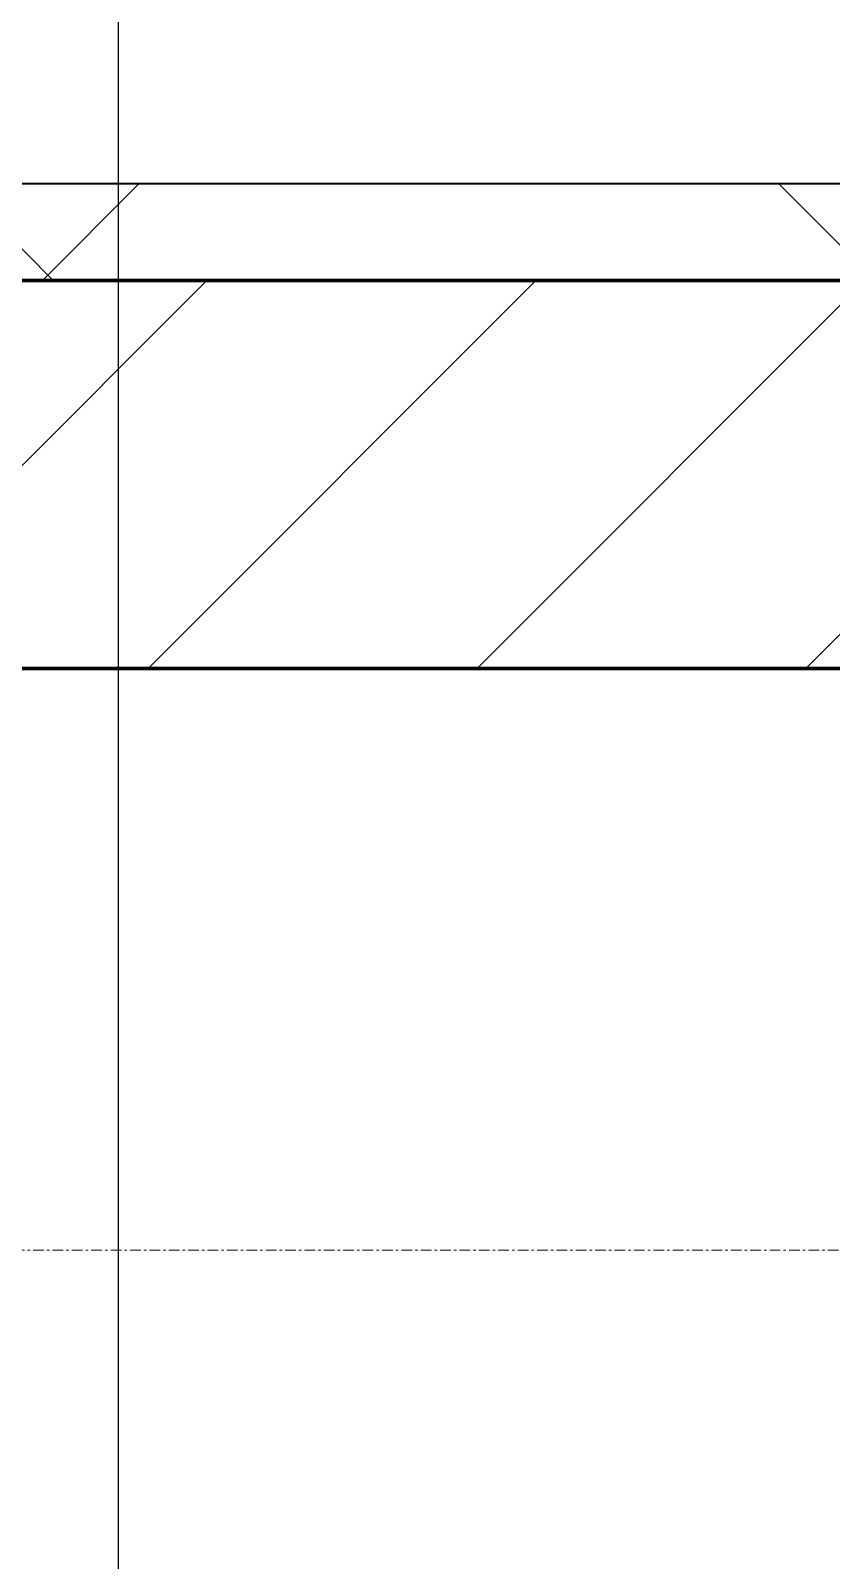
# Model space of a CAD drawing. Header units: millimetres. Extents: x -853432 to -773672, y -18171 to 22484.
# Drawn here: x -829869 to -829456, y -4481 to -3692 of the extents above; entities that cross this region are included whole.
import ezdxf
from ezdxf.xclip import XClip

# ---------------------------------------------------------------- set-up
doc = ezdxf.new("R2010")
doc.units = ezdxf.units.MM
doc.header["$XCLIPFRAME"] = 0
doc.linetypes.add('DPA_Grid _ Level 100', pattern=[10, 5.5, -1.6, 1.3, -1.6])
for name, color, linetype, lineweight in [('A-ANNO-NOTE', 3, 'Continuous', 25), ('A-GLAZ-CURT', 2, 'Continuous', 9), ('A-WALL', 5, 'Continuous', 35), ('A-WALL-FNSH', 2, 'Continuous', 35), ('A-WALL-PATT', 1, 'Continuous', 35), ('S-GRID', 251, 'Continuous', 9)]:
    doc.layers.add(name, color=color, linetype=linetype, lineweight=lineweight)
doc.layers.add('A11_ALU.SOLID SHEET', color=2, linetype='Continuous')

# ---------------------------------------------------------------- blocks, each defined once
blk = doc.blocks.new('*U2464')
at = {"layer": 'S-GRID', "linetype": 'DPA_Grid _ Level 100'}
blk.add_line((57000, -7900), (-16649.52, -7900), dxfattribs=at)
blk = doc.blocks.new('PPLS-PP19_Custom Tile Pattern - Custom Tile Pattern-V95-4251-01 ENLARGED CONCOURSE LEVEL - REFLECTED CEILING PLAN - SHEET 2')
at = {"layer": 'A-GLAZ-CURT'}
for p, q in [((-300, 0), (300, 0)), ((300, 0), (-300, 0)), ((195.99, 0), (213.31, 0)), ((213.31, 0), (195.99, 0)), ((230.06, 0), (300, 0)), ((-300, -50), (300, -50)), ((300, -50), (-300, -50))]:
    blk.add_line(p, q, dxfattribs=at)
for points, knots in [([(76.63, 0), (74.8, 0), (67.65, 0), (53.52, 0), (37, 0), (24.07, 0), (12.82, 0), (-2.9, 0), (-20.62, 0), (-32.81, 0), (-44.85, 0), (-51.43, 0), (-51.79, 0)], [-3095.572228, -3095.572228, -3095.572228, -3095.572228, -2950.589685, -2634.532728, -2313.748533, -2106.613311, -1925.670641, -1617.263037, -1290.787923, -1039.307308, -819.71621, -644.910881, -644.910881, -644.910881, -644.910881]), ([(-50.66, 0), (-50.05, 0), (-46.74, 0), (-30.79, 0), (-18.03, 0), (8.61, 0), (15.02, 0), (22.91, 0), (31, 0), (39.04, 0), (51.19, 0), (58.74, 0), (61.34, 0), (61.45, 0)], [-3606.657891, -3606.657891, -3606.657891, -3606.657891, -3546.54457, -3315.260113, -2864.387349, -2439.246196, -2084.094819, -1956.422387, -1818.904206, -1645.594513, -1443.202566, -1228.752106, -1120.932285, -1120.932285, -1120.932285, -1120.932285]), ([(31.18, 0), (25.97, 0), (11.99, 0), (-16.51, 0), (-38.67, 0), (-50.62, 0)], [-4496.803627, -4496.803627, -4496.803627, -4496.803627, -4222.080604, -3745.412743, -3002.834868, -3002.834868, -3002.834868, -3002.834868]), ([(-36.78, 0), (-32.43, 0), (-19.22, 0), (8.83, 0), (43.36, 0), (70.92, 0), (82.12, 0), (83.66, 0)], [-6191.144455, -6191.144455, -6191.144455, -6191.144455, -5862.463379, -5340.621928, -4573.028122, -4094.177415, -3869.465285, -3869.465285, -3869.465285, -3869.465285]), ([(30.82, 0), (29.27, 0), (20.14, 0), (3.54, 0), (-16.58, 0), (-34.76, 0), (-36.04, 0)], [-10462.034656, -10462.034656, -10462.034656, -10462.034656, -10363.088938, -9884.23066, -9424.652049, -9182.880979, -9182.880979, -9182.880979, -9182.880979]), ([(70.61, 0), (66.16, 0), (55.8, 0), (39.61, 0), (24.74, 0), (2.64, 0), (-17.84, 0), (-30.57, 0), (-31.82, 0), (-32, 0)], [-4647.237329, -4647.237329, -4647.237329, -4647.237329, -4326.416877, -4098.545751, -3766.694881, -3333.063701, -2994.501669, -2698.150104, -2614.070998, -2614.070998, -2614.070998, -2614.070998]), ([(-30.52, 0), (-27.11, 0), (-17.83, 0), (5.99, 0), (22.06, 0), (37.44, 0), (45.92, 0), (57.76, 0), (64.47, 0), (72.74, 0), (75.22, 0), (76.03, 0), (76.21, 0)], [-2323.618664, -2323.618664, -2323.618664, -2323.618664, -2142.497158, -1716.209403, -1206.526904, -1089.329421, -901.315459, -753.071572, -495.328968, -421.953223, -334.951786, -290.452333, -290.452333, -290.452333, -290.452333]), ([(-28.57, 0), (-26.93, 0), (-20.29, 0), (-11.45, 0), (2.08, 0), (13.15, 0), (21.24, 0), (24.62, 0), (24.72, 0), (24.72, 0)], [-5361.429781, -5361.429781, -5361.429781, -5361.429781, -5261.36855, -5050.479954, -4785.90057, -4596.498881, -4445.288762, -4384.376941, -4376.041937, -4376.041937, -4376.041937, -4376.041937]), ([(-15.19, 0), (-13.07, 0), (7.48, 0), (42.82, 0), (88.72, 0), (120.63, 0), (138.28, 0), (138.53, 0)], [-461.142613, -461.142613, -461.142613, -461.142613, -429.606584, -390.253598, -346.313304, -291.370682, -290.5735, -290.5735, -290.5735, -290.5735]), ([(-2.63, 0), (-2.47, 0), (-1.22, 0), (4.92, 0), (13.31, 0), (17.08, 0), (17.98, 0)], [-226.825321, -226.825321, -226.825321, -226.825321, -220.269177, -206.416616, -198.214427, -195.53907, -195.53907, -195.53907, -195.53907]), ([(87.27, 0), (77.57, 0), (60.11, 0), (35.84, 0), (12, 0), (3.08, 0), (-1.67, 0), (-2.25, 0)], [-359.361988, -359.361988, -359.361988, -359.361988, -330.153101, -307.516438, -285.83788, -246.234814, -234.646884, -234.646884, -234.646884, -234.646884]), ([(18.32, 0), (17.62, 0), (14.14, 0), (10.8, 0), (9.63, 0)], [-4154.066291, -4154.066291, -4154.066291, -4154.066291, -4080.000647, -3772.857994, -3772.857994, -3772.857994, -3772.857994]), ([(18.28, 0), (19.29, 0), (24.27, 0), (25.66, 0), (26.12, 0)], [-5694.442793, -5694.442793, -5694.442793, -5694.442793, -5554.232259, -5302.431367, -5302.431367, -5302.431367, -5302.431367]), ([(87.28, 0), (85.81, 0), (81.99, 0), (74.4, 0), (62.26, 0), (51.85, 0), (43.81, 0), (29.53, 0), (20.83, 0), (18.96, 0), (18.3, 0)], [-7276.545066, -7276.545066, -7276.545066, -7276.545066, -7135.649961, -6924.452779, -6738.82075, -6548.303034, -6314.283804, -6135.05769, -5972.647715, -5841.702308, -5841.702308, -5841.702308, -5841.702308]), ([(24.69, 0), (24.54, 0), (22.1, 0), (20.07, 0), (18.77, 0)], [-4368.572414, -4368.572414, -4368.572414, -4368.572414, -4306.476363, -4170.000941, -4170.000941, -4170.000941, -4170.000941]), ([(27.44, 0), (27.9, 0), (29.54, 0), (38.07, 0), (53.39, 0), (71.67, 0), (84.83, 0), (85.48, 0), (87.07, 0), (87.16, 0)], [-5037.309798, -5037.309798, -5037.309798, -5037.309798, -4887.603822, -4705.298446, -4353.683244, -3960.84581, -3759.045785, -3336.541051, -3314.019604, -3314.019604, -3314.019604, -3314.019604]), ([(27.89, 0), (29.09, 0), (33.4, 0), (48.37, 0), (66.65, 0), (80.2, 0), (86.3, 0)], [-147.777612, -147.777612, -147.777612, -147.777612, -135.792042, -118.513713, -97.899267, -79.87979, -79.87979, -79.87979, -79.87979]), ([(53.18, 0), (53.06, 0), (52.22, 0), (44.99, 0), (36.46, 0), (30.82, 0)], [-622.740158, -622.740158, -622.740158, -622.740158, -566.066452, -360.610861, 0, 0, 0, 0]), ([(136.44, 0), (121.66, 0), (86.93, 0), (51.16, 0), (31.18, 0)], [-106.750556, -106.750556, -106.750556, -106.750556, -59.610984, 0, 0, 0, 0]), ([(168.37, 0), (167.68, 0), (162.47, 0), (147.02, 0), (109.77, 0), (76.86, 0), (57.82, 0), (46.51, 0), (41.18, 0), (36.02, 0), (35.54, 0), (35.54, 0)], [-543.375029, -543.375029, -543.375029, -543.375029, -530.793311, -458.593899, -401.860199, -357.622665, -341.267687, -334.000314, -326.15566, -319.318397, -317.489778, -317.489778, -317.489778, -317.489778]), ([(36.29, 0), (37.77, 0), (48.82, 0), (64.79, 0), (95.91, 0), (124.45, 0), (132.42, 0), (134.6, 0)], [-314.598523, -314.598523, -314.598523, -314.598523, -305.899624, -287.17622, -249.500363, -194.761443, -152.241002, -152.241002, -152.241002, -152.241002]), ([(61.47, 0), (61.47, 0), (61.21, 0), (54.61, 0), (53.71, 0), (53.56, 0)], [-1113.311073, -1113.311073, -1113.311073, -1113.311073, -1096.402191, -891.204116, -747.28819, -747.28819, -747.28819, -747.28819]), ([(76.22, 0), (75.58, 0), (73.64, 0), (71.05, 0), (70.61, 0)], [-193.634889, -193.634889, -193.634889, -193.634889, -31.537676, 0, 0, 0, 0]), ([(87.28, 0), (92.39, 0), (105.41, 0), (116.36, 0), (128.63, 0), (128.95, 0)], [-78.919079, -78.919079, -78.919079, -78.919079, -63.759246, -39.050993, -35.895543, -35.895543, -35.895543, -35.895543]), ([(103.09, 0), (101.08, 0), (95.97, 0), (90.81, 0), (87.7, 0)], [-375.435014, -375.435014, -375.435014, -375.435014, -369.147452, -359.791889, -359.791889, -359.791889, -359.791889]), ([(114.39, 0), (114.2, 0), (112.08, 0), (105.42, 0), (94.47, 0), (90.23, 0), (87.73, 0)], [-8148.58938, -8148.58938, -8148.58938, -8148.58938, -8105.191388, -7723.759874, -7531.75727, -7290.843129, -7290.843129, -7290.843129, -7290.843129]), ([(94.4, 0), (94.4, 0), (94.64, 0), (99.11, 0), (108.97, 0), (120.79, 0), (139.94, 0), (163.31, 0), (185.23, 0), (193.62, 0), (194.69, 0), (194.79, 0)], [-2348.345796, -2348.345796, -2348.345796, -2348.345796, -2310.419338, -2233.599744, -2052.234781, -1843.028543, -1530.39897, -1095.004608, -529.74427, -295.064701, -265.121568, -265.121568, -265.121568, -265.121568]), ([(129.02, 0), (129.02, 0), (124.41, 0), (122.35, 0), (114.96, 0), (108.04, 0), (103.09, 0)], [-35.386604, -35.386604, -35.386604, -35.386604, -31.430235, -22.807238, -15.488593, 0, 0, 0, 0]), ([(157.9, 0), (156.77, 0), (151.67, 0), (143.29, 0), (134.04, 0), (126.24, 0), (118.6, 0), (114.23, 0), (111.98, 0), (105.66, 0), (105.23, 0), (105.23, 0)], [-10292.955006, -10292.955006, -10292.955006, -10292.955006, -10098.273015, -9847.788484, -9677.714971, -9567.007022, -9453.21225, -9220.200448, -9012.77275, -8966.157302, -8929.495943, -8929.495943, -8929.495943, -8929.495943]), ([(105.26, 0), (105.52, 0), (111.01, 0), (112.65, 0), (113.59, 0)], [-8920.561005, -8920.561005, -8920.561005, -8920.561005, -8814.835624, -8577.462505, -8577.462505, -8577.462505, -8577.462505]), ([(128.58, 0), (128.8, 0), (130.16, 0), (139.26, 0), (152.67, 0), (161.24, 0), (162.19, 0), (162.75, 0)], [-633.326174, -633.326174, -633.326174, -633.326174, -627.736123, -618.981161, -602.094757, -592.980799, -581.414464, -581.414464, -581.414464, -581.414464]), ([(137.1, 0), (136, 0), (133.64, 0), (129.87, 0), (129.11, 0)], [-670.405967, -670.405967, -670.405967, -670.405967, -651.020627, -640.742133, -640.742133, -640.742133, -640.742133]), ([(193.8, 0), (193.33, 0), (190.11, 0), (183.13, 0), (171, 0), (161.95, 0), (161.28, 0), (158.35, 0), (157.85, 0), (157.77, 0)], [-11665.349007, -11665.349007, -11665.349007, -11665.349007, -11565.880756, -11105.624034, -10839.086983, -10768.332124, -10666.779182, -10580.760289, -10550.278881, -10550.278881, -10550.278881, -10550.278881]), ([(300, 0), (286.53, 0), (254.22, 0), (207.11, 0), (177.41, 0), (159.34, 0), (158.33, 0), (158.3, 0)], [-285.253232, -285.253232, -285.253232, -285.253232, -244.693688, -187.987675, -143.776725, -129.632772, -123.352749, -123.352749, -123.352749, -123.352749]), ([(159.07, 0), (159.13, 0), (160.84, 0), (165.21, 0), (174.15, 0), (185.98, 0), (208.82, 0), (219.42, 0), (230.06, 0)], [-115.643202, -115.643202, -115.643202, -115.643202, -114.681583, -87.660824, -65.295536, -41.623857, -24.459831, 0, 0, 0, 0]), ([(162.75, 0), (165.4, 0), (170.91, 0), (172.61, 0), (172.61, 0)], [-111.264224, -111.264224, -111.264224, -111.264224, -56.742688, -19.085662, -19.085662, -19.085662, -19.085662]), ([(247.1, 0), (246.76, 0), (245.04, 0), (238.34, 0), (226.56, 0), (221.1, 0), (200.27, 0), (182.99, 0), (174.27, 0), (169.67, 0), (168.99, 0)], [-9649.085549, -9649.085549, -9649.085549, -9649.085549, -9581.591397, -9406.094246, -9221.510254, -9016.44624, -8717.832359, -8253.978395, -8152.463617, -8069.855175, -8069.855175, -8069.855175, -8069.855175]), ([(215.22, 0), (214.62, 0), (210.55, 0), (203.98, 0), (187.54, 0), (175.3, 0), (169.49, 0)], [-203.825446, -203.825446, -203.825446, -203.825446, -198.527383, -184.406837, -162.427601, -142.916156, -142.916156, -142.916156, -142.916156]), ([(171.51, 0), (176.48, 0), (193.23, 0), (201.73, 0), (208.81, 0), (213.9, 0), (241.96, 0), (266.73, 0), (281.71, 0), (291.71, 0), (296.52, 0), (297.86, 0), (298.09, 0)], [-7971.819559, -7971.819559, -7971.819559, -7971.819559, -7784.112253, -7606.717214, -7289.299508, -7042.621073, -6582.165592, -6068.460911, -5766.029927, -5566.724884, -5280.360606, -5199.253518, -5199.253518, -5199.253518, -5199.253518]), ([(172.07, 0), (177.66, 0), (187.87, 0), (201.08, 0), (207.47, 0), (213.96, 0), (215.11, 0)], [-255.364076, -255.364076, -255.364076, -255.364076, -237.955587, -223.92608, -215.862851, -208.75215, -208.75215, -208.75215, -208.75215]), ([(219.9, 0), (220.86, 0), (222.6, 0), (224.69, 0), (225, 0)], [-10670.940496, -10670.940496, -10670.940496, -10670.940496, -10511.382485, -10485.148688, -10485.148688, -10485.148688, -10485.148688]), ([(225.15, 0), (231.58, 0), (242.27, 0), (246.54, 0), (246.96, 0)], [-10480.755276, -10480.755276, -10480.755276, -10480.755276, -9925.173265, -9834.877357, -9834.877357, -9834.877357, -9834.877357]), ([(300, 0), (288.22, 0), (262, 0), (235.69, 0), (226.17, 0), (225.84, 0)], [-12528.858583, -12528.858583, -12528.858583, -12528.858583, -11905.454923, -11162.864862, -11135.420018, -11135.420018, -11135.420018, -11135.420018]), ([(284.76, 0), (284.76, 0), (285.09, 0), (287.47, 0), (293.59, 0), (297.76, 0), (300, 0)], [-4110.630118, -4110.630118, -4110.630118, -4110.630118, -4053.389046, -3959.664717, -3862.421465, -3746.95702, -3746.95702, -3746.95702, -3746.95702]), ([(297.38, 0), (295.84, 0), (291.62, 0), (285.38, 0), (284.87, 0)], [-4803.172655, -4803.172655, -4803.172655, -4803.172655, -4358.271401, -4143.037883, -4143.037883, -4143.037883, -4143.037883])]:
    blk.add_open_spline(points, degree=3, knots=knots, dxfattribs=at)
for points in [[(18.4, 0), (20.87, 0), (23.11, 0), (24.49, 0)], [(24.49, 0), (25.23, 0), (25.72, 0), (26.04, 0)], [(80.35, 0), (79.57, 0), (78.27, 0), (76.63, 0)], [(84.06, 0), (83.48, 0), (82.41, 0), (81.72, 0)], [(87.26, 0), (89.24, 0), (92.61, 0), (94.33, 0)], [(168.74, 0), (168.74, 0), (169.81, 0), (171.51, 0)], [(195.11, 0), (194.91, 0), (194.44, 0), (193.8, 0)], [(225.11, 0), (222.09, 0), (219.79, 0), (219.02, 0)]]:
    blk.add_open_spline(points, degree=3, dxfattribs=at)
blk = doc.blocks.new('PPLS-PP19_Custom Tile Pattern - Custom Tile Pattern-V96-4251-01 ENLARGED CONCOURSE LEVEL - REFLECTED CEILING PLAN - SHEET 2')
at = {"layer": 'A-GLAZ-CURT'}
for p, q in [((-300, 0), (300, 0)), ((300, 0), (-300, 0)), ((-293.07, 0), (-275.75, 0)), ((-275.75, 0), (-293.07, 0)), ((-222.32, 0), (-205, 0)), ((-205, 0), (-222.32, 0)), ((-300, -50), (300, -50)), ((300, -50), (-300, -50))]:
    blk.add_line(p, q, dxfattribs=at)
at = {"layer": 'A-GLAZ-CURT', "flags": 128}
for points in [[(-300, 0), (-291.56, 0), (-283.3, 0), (-275.2, 0), (-267.26, 0), (-259.45, 0), (-251.77, 0), (-244.2, 0), (-236.96, 0)], [(-236.97, 0), (-244.39, 0), (-251.96, 0), (-259.67, 0), (-267.51, 0), (-275.48, 0), (-283.55, 0), (-291.73, 0), (-300, 0)], [(-125.17, 0), (-128.55, 0), (-134.16, 0), (-140.03, 0), (-145.5, 0), (-150.63, 0), (-155.53, 0), (-160.27, 0), (-164.95, 0), (-169.65, 0), (-174.47, 0), (-179.49, 0), (-184.81, 0), (-190.44, 0), (-196.37, 0), (-202.58, 0), (-209.04, 0), (-215.73, 0), (-222.63, 0), (-229.72, 0), (-236.96, 0)], [(-236.74, 0), (-229.36, 0), (-222.06, 0), (-214.83, 0), (-207.71, 0), (-200.76, 0), (-194.02, 0), (-187.54, 0), (-181.38, 0), (-175.58, 0), (-170.25, 0), (-165.64, 0), (-162.01, 0), (-159.53, 0), (-157.46, 0), (-154.52, 0), (-149.42, 0), (-141.84, 0), (-132.81, 0), (-126.08, 0)]]:
    blk.add_lwpolyline(points, dxfattribs=at)
at = {"layer": 'A-GLAZ-CURT'}
for points, knots in [([(-300, 0), (-284.65, 0), (-236.57, 0), (-174.61, 0), (-129.95, 0), (-110.8, 0), (-99.5, 0), (-91.46, 0)], [-5323.127839, -5323.127839, -5323.127839, -5323.127839, -4502.809032, -2700.551212, -1002.059161, -460.363443, 0, 0, 0, 0]), ([(-168.01, 0), (-182.34, 0), (-217.33, 0), (-262.56, 0), (-294.48, 0), (-300, 0)], [-16232.429446, -16232.429446, -16232.429446, -16232.429446, -15131.813646, -13729.592194, -13439.944408, -13439.944408, -13439.944408, -13439.944408]), ([(-137.88, 0), (-140.56, 0), (-147.66, 0), (-147.69, 0), (-158.72, 0), (-174.02, 0), (-185.59, 0), (-209.77, 0), (-232.01, 0), (-255.22, 0), (-262.59, 0), (-264.9, 0), (-265.4, 0)], [-3187.727384, -3187.727384, -3187.727384, -3187.727384, -2919.378265, -2477.344047, -2237.412286, -2029.680487, -1755.085331, -1400.429864, -858.079193, -543.655514, -208.940337, 0, 0, 0, 0]), ([(-258.6, 0), (-257.91, 0), (-254.26, 0), (-246.46, 0), (-239.86, 0), (-237.77, 0)], [-5722.54675, -5722.54675, -5722.54675, -5722.54675, -5657.471696, -5413.335975, -5300.076856, -5300.076856, -5300.076856, -5300.076856]), ([(-236.96, 0), (-232.03, 0), (-223.78, 0), (-213.1, 0), (-200.2, 0), (-186.35, 0), (-175.57, 0), (-168.62, 0)], [-5285.299404, -5285.299404, -5285.299404, -5285.299404, -5017.494783, -4832.723979, -4666.091899, -4349.945572, -4032.667173, -4032.667173, -4032.667173, -4032.667173]), ([(-168.84, 0), (-171.97, 0), (-181.3, 0), (-199.46, 0), (-216.65, 0), (-231.26, 0), (-233.46, 0), (-234, 0)], [-1934.917225, -1934.917225, -1934.917225, -1934.917225, -1763.376603, -1422.553702, -978.033455, -846.069444, -682.911962, -682.911962, -682.911962, -682.911962]), ([(-233.49, 0), (-233.44, 0), (-232.38, 0), (-230.74, 0), (-225.3, 0), (-223.63, 0)], [-455.274641, -455.274641, -455.274641, -455.274641, -440.605512, -119.536984, 0, 0, 0, 0]), ([(-223.63, 0), (-219.39, 0), (-206.17, 0), (-188.58, 0), (-174.87, 0), (-169.38, 0), (-169.12, 0)], [-5463.295695, -5463.295695, -5463.295695, -5463.295695, -5161.076232, -4739.070012, -4465.409639, -4451.57427, -4451.57427, -4451.57427, -4451.57427])]:
    blk.add_open_spline(points, degree=3, knots=knots, dxfattribs=at)
blk = doc.blocks.new('*U634')
at = {"layer": 'A-GLAZ-CURT'}
for name, p in [('PPLS-PP19_Custom Tile Pattern - Custom Tile Pattern-V95-4251-01 ENLARGED CONCOURSE LEVEL - REFLECTED CEILING PLAN - SHEET 2', (6002.37, -7350)), ('PPLS-PP19_Custom Tile Pattern - Custom Tile Pattern-V96-4251-01 ENLARGED CONCOURSE LEVEL - REFLECTED CEILING PLAN - SHEET 2', (6602.37, -7350))]:
    blk.add_blockref(name, p, dxfattribs=at)
blk = doc.blocks.new('*U1213')
blk.add_lwpolyline([(22690, -750), (19166.45, -750), (19116.45, -700), (18966.44, -550), (-101025.39, -550), (-101025.39, -6704.96), (-96300, -6704.96), (-96300, -7350), (-94497.63, -7350), (17250, -7350), (17250, -6849.96), (18300, -6849.96), (22690, -6849.96)], close=True)

msp = doc.modelspace()

# ---------------------------------------------------------------- block references
at = {"layer": 'A11_ALU.SOLID SHEET'}
ref = msp.add_blockref('*U1213', (-744682.37, 3579.02), dxfattribs=at)
XClip(ref).set_block_clipping_path([(-104690.1238047112, -9620.0029952966), (-34092.6543255156, 14392.9971737705)])

# ---------------------------------------------------------------- next in the draw order: hatches: boundary and pattern name
at = {"layer": 'A-WALL-PATT', "lineweight": 9}
h = msp.add_hatch(dxfattribs=at)
h.set_pattern_fill('FP_4', color=256, style=0, pattern_type=2)
h.set_pattern_definition([(45, (0, 0), (-212.13203, 212.13203), []), (135, (0, 0), (-212.13203, -212.13203), [])])
h.paths.add_polyline_path([(-779464.45, -3820.98), (-778775.03, -3820.98), (-778775.03, -3770.98), (-827933.88, -3770.98), (-828045.79, -3820.98), (-779602.34, -3820.98)])
h.paths.add_polyline_path([(-828965.42, -3820.98), (-828156.1, -3820.98), (-828044.19, -3770.98), (-841032.37, -3770.98), (-841032.37, -3820.98), (-829103.3, -3820.98)])
h = msp.add_hatch(dxfattribs=at)
h.set_pattern_fill('FP_2', color=256, style=0, pattern_type=2)
h.set_pattern_definition([(45, (0, 0), (-84.852814, 84.852814), [])])
h.paths.add_polyline_path([(-779326.57, -4020.98), (-778775.03, -4020.98), (-778775.03, -3820.98), (-828045.79, -3820.98), (-828336.65, -3950.93), (-828355, -3909.85), (-828156.1, -3820.98), (-841232.37, -3820.98), (-841232.37, -4020.98), (-779878.11, -4020.98)])
h.paths.add_polyline_path([(-828280, -3860.98), (-828285, -3859.64), (-828288.66, -3855.98), (-828289.66, -3848.39), (-828287.07, -3844.76), (-828282.59, -3841.32), (-828280, -3840.98), (-828272.93, -3843.91), (-828270.34, -3848.39), (-828270.34, -3851.81), (-828272.93, -3858.05), (-828279.18, -3860.64)])

# ---------------------------------------------------------------- next in the draw order: linework, layer by layer
at = {"layer": 'A-ANNO-NOTE'}
msp.add_line((-829823.99, -1915.5), (-829823.99, -10818.33), dxfattribs=at)
at = {"layer": 'A-WALL', "color": 7, "lineweight": 70}
for p, q in [((-830780, -3820.98), (-828380, -3820.98)), ((-828380, -3820.98), (-830780, -3820.98)), ((-828380, -4020.98), (-830780, -4020.98))]:
    msp.add_line(p, q, dxfattribs=at)
at = {"layer": 'A-WALL-FNSH', "color": 250}
msp.add_line((-830780, -3770.98), (-828380, -3770.98), dxfattribs=at)

# ---------------------------------------------------------------- next in the draw order: block references
for name in ['*U2464', '*U634']:
    msp.add_blockref(name, (-835882.37, 3579.02))

doc.saveas('drawing.dxf')
